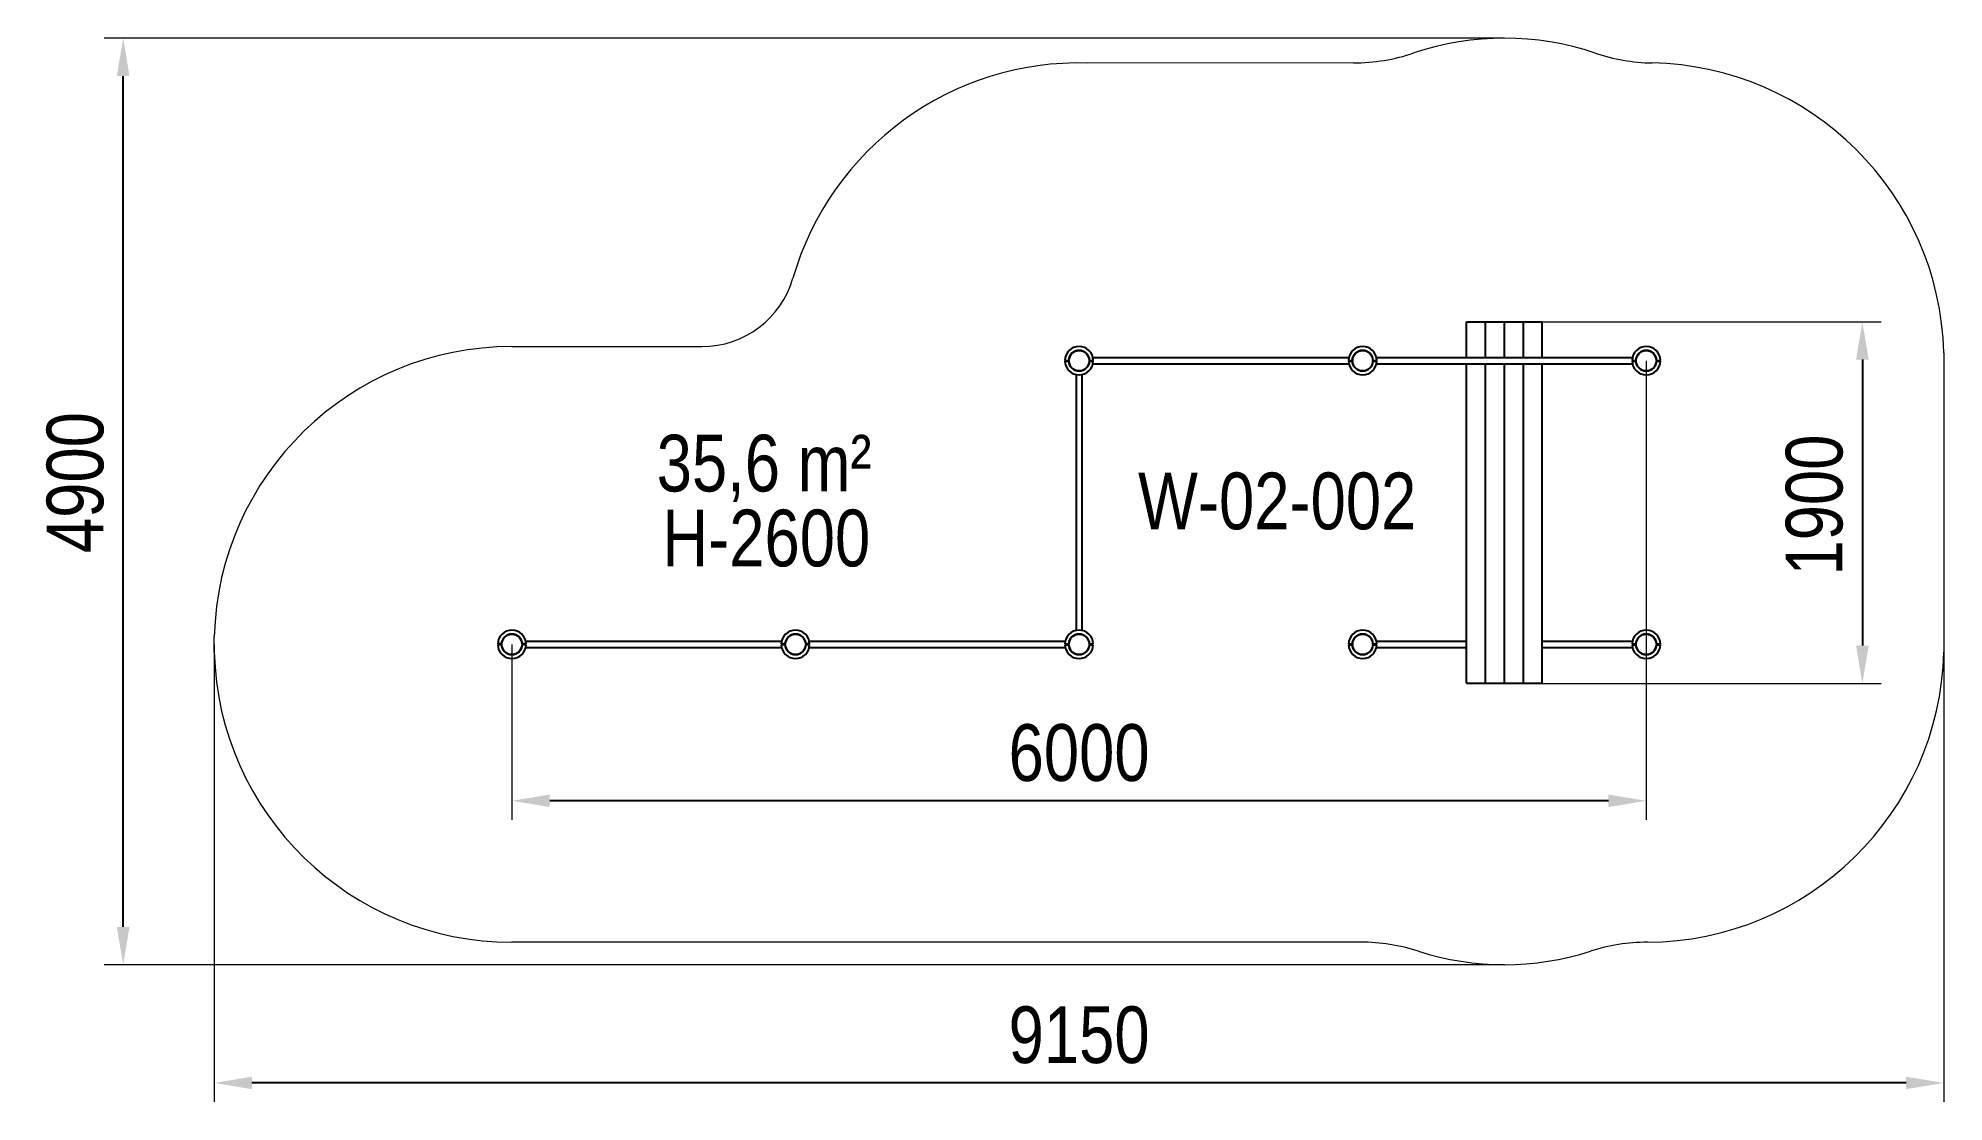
# Model space of a CAD drawing. Header units: millimetres. Extents: x -5683 to 4397, y -2731 to 2894.
import ezdxf

# ---------------------------------------------------------------- set-up
doc = ezdxf.new("R2010")
doc.units = ezdxf.units.MM
for name, color, linetype in [('DIKOM_АРТИКУЛ', 7, 'Continuous'), ('DIKOM_ЗОНА', 80, 'Continuous'), ('DIKOM_ОБЪЕКТ', 7, 'Continuous'), ('DIKOM_РАЗМЕР_ЗОНА', 7, 'Continuous'), ('DIKOM_РАЗМЕР_ОБЪЕКТА', 7, 'Continuous')]:
    doc.layers.add(name, color=color, linetype=linetype)
doc.styles.add('style1', font='arial.ttf', dxfattribs={"width": 0.8})
doc.dimstyles.new('1-50', dxfattribs={"dimtxt": 300, "dimasz": 200, "dimexe": 100, "dimexo": 0, "dimgap": 100, "dimtad": 1, "dimdec": 0, "dimtxsty": 'style1', "dimcen": 0, "dimclrd": 7, "dimclre": 7, "dimadec": 1, "dimazin": 2, "dimtfac": 1, "dimtdec": 0, "dimtmove": 0, "dimatfit": 3, "dimfxl": 0, "dimlwd": 25, "dimlwe": 18, "dimarcsym": 0})

# ---------------------------------------------------------------- blocks, each defined once
blk = doc.blocks.new('*D0')
at = {"layer": 'Defpoints', "color": 0, "transparency": 16777216}
for p in [(2823, 1188), (-3177, -312), (-3177, -1139)]:
    blk.add_point(p, dxfattribs=at)
at = {"layer": 'DIKOM_РАЗМЕР_ОБЪЕКТА', "color": 7, "lineweight": 18, "transparency": 16777216}
for p, q in [((2823, 1188), (2823, -1239)), ((-3177, -312), (-3177, -1239))]:
    blk.add_line(p, q, dxfattribs=at)
at = {"layer": 'DIKOM_РАЗМЕР_ОБЪЕКТА', "color": 7, "lineweight": 25, "transparency": 16777216}
blk.add_line((2623, -1139), (-2977, -1139), dxfattribs=at)
at = {"layer": 'DIKOM_РАЗМЕР_ОБЪЕКТА', "color": 7, "transparency": 16777216}
for points in [[(-2977, -1106), (-2977, -1172), (-3177, -1139)], [(2623, -1106), (2623, -1172), (2823, -1139)]]:
    blk.add_solid(points, dxfattribs=at)
at = {"layer": 'DIKOM_РАЗМЕР_ОБЪЕКТА', "color": 0, "transparency": 16777216, "insert": (-177, -886), "char_height": 300, "attachment_point": 5, "style": 'style1'}
blk.add_mtext('6000', dxfattribs=at)
blk = doc.blocks.new('*D1')
at = {"layer": 'Defpoints', "color": 0, "transparency": 16777216}
for p in [(2273, 1394), (2273, -518), (3966, -518)]:
    blk.add_point(p, dxfattribs=at)
at = {"layer": 'DIKOM_РАЗМЕР_ОБЪЕКТА', "color": 7, "lineweight": 18, "transparency": 16777216}
for p, q in [((2273, 1394), (4066, 1394)), ((2273, -518), (4066, -518))]:
    blk.add_line(p, q, dxfattribs=at)
at = {"layer": 'DIKOM_РАЗМЕР_ОБЪЕКТА', "color": 7, "lineweight": 25, "transparency": 16777216}
blk.add_line((3966, 1194), (3966, -318), dxfattribs=at)
at = {"layer": 'DIKOM_РАЗМЕР_ОБЪЕКТА', "color": 7, "transparency": 16777216}
for points in [[(3933, 1194), (4000, 1194), (3966, 1394)], [(3933, -318), (4000, -318), (3966, -518)]]:
    blk.add_solid(points, dxfattribs=at)
at = {"layer": 'DIKOM_РАЗМЕР_ОБЪЕКТА', "color": 0, "transparency": 16777216, "insert": (3713, 425), "char_height": 300, "attachment_point": 5, "rotation": 90, "style": 'style1'}
blk.add_mtext('1900', dxfattribs=at)
blk = doc.blocks.new('*D2')
at = {"layer": 'Defpoints', "color": 0, "transparency": 16777216}
for p in [(-5233, 2894), (2073, 2894), (2073, -2006)]:
    blk.add_point(p, dxfattribs=at)
at = {"layer": 'DIKOM_РАЗМЕР_ЗОНА', "color": 7, "lineweight": 18, "transparency": 16777216}
for p, q in [((2073, 2894), (-5333, 2894)), ((2073, -2006), (-5333, -2006))]:
    blk.add_line(p, q, dxfattribs=at)
at = {"layer": 'DIKOM_РАЗМЕР_ЗОНА', "color": 7, "lineweight": 25, "transparency": 16777216}
blk.add_line((-5233, -1806), (-5233, 2694), dxfattribs=at)
at = {"layer": 'DIKOM_РАЗМЕР_ЗОНА', "color": 7, "transparency": 16777216}
for points in [[(-5267, 2694), (-5200, 2694), (-5233, 2894)], [(-5267, -1806), (-5200, -1806), (-5233, -2006)]]:
    blk.add_solid(points, dxfattribs=at)
at = {"layer": 'DIKOM_РАЗМЕР_ЗОНА', "color": 0, "transparency": 16777216, "insert": (-5486, 544), "char_height": 300, "attachment_point": 5, "rotation": 90, "style": 'style1'}
blk.add_mtext('4900', dxfattribs=at)
blk = doc.blocks.new('*D3')
at = {"layer": 'Defpoints', "color": 0, "transparency": 16777216}
for p in [(-4752, -312), (4397, -354), (-4752, -2631)]:
    blk.add_point(p, dxfattribs=at)
at = {"layer": 'DIKOM_РАЗМЕР_ЗОНА', "color": 7, "lineweight": 18, "transparency": 16777216}
for p, q in [((-4752, -312), (-4752, -2731)), ((4397, -354), (4397, -2731))]:
    blk.add_line(p, q, dxfattribs=at)
at = {"layer": 'DIKOM_РАЗМЕР_ЗОНА', "color": 7, "lineweight": 25, "transparency": 16777216}
blk.add_line((4197, -2631), (-4552, -2631), dxfattribs=at)
at = {"layer": 'DIKOM_РАЗМЕР_ЗОНА', "color": 7, "transparency": 16777216}
for points in [[(-4552, -2598), (-4552, -2664), (-4752, -2631)], [(4197, -2598), (4197, -2664), (4397, -2631)]]:
    blk.add_solid(points, dxfattribs=at)
at = {"layer": 'DIKOM_РАЗМЕР_ЗОНА', "color": 0, "transparency": 16777216, "insert": (-177, -2378), "char_height": 300, "attachment_point": 5, "style": 'style1'}
blk.add_mtext('9150', dxfattribs=at)

msp = doc.modelspace()

# ---------------------------------------------------------------- linework, layer by layer
at = {"layer": 'DIKOM_ЗОНА', "color": 3, "lineweight": 15}
for p, q in [((1274.5, 2763.3), (-225.6, 2762.6)), ((-3177.1, 1263.4), (-2170.8, 1263.4)), ((4397.4, 1230.4), (4397.4, -353.6)), ((-4751.5, -353.6), (-4751.5, -269.6)), ((1312.7, -1886.6), (-3177.1, -1886.6))]:
    msp.add_line(p, q, dxfattribs=at)
for centre, radius, start, end in [((2072.9, 1394.4), 1500, 71.33485, 108.63612), ((-177.1, 1188.4), 1575, 88.28671, 163.9123), ((1274, 3763.3), 1000, 270.02537, 288.63612), ((2873, 3762.9), 1000, 251.33485, 268.88534), ((2822.9, 1188.4), 1575, 1.52807, 88.88534), ((-2170.8, 1763.4), 500, 270, 343.9123), ((-3177.1, -311.6), 1575, 90.00005, 178.47193), ((-3177.1, -311.6), 1575, 181.52807, 270), ((2822.9, -311.6), 1575, 270.22955, 358.47193), ((1312.7, -2886.6), 1000, 72.20769, 90), ((2833.2, -2886.6), 1000, 90.22955, 107.79387), ((2072.9, -517.6), 1488, 252.20769, 287.79387)]:
    msp.add_arc(centre, radius, start, end, dxfattribs=at)
at = {"layer": 'DIKOM_ОБЪЕКТ'}
for p, q in [((1872.9, 1204.4), (1872.9, 1394.4)), ((1872.9, 1394.4), (2272.9, 1394.4)), ((1972.9, 1204.4), (1972.9, 1394.4)), ((2072.9, 1204.4), (2072.9, 1394.4)), ((2172.9, 1204.4), (2172.9, 1394.4)), ((2272.9, 1204.4), (2272.9, 1394.4)), ((-252.1, 1190.4), (-231.5, 1190.4)), ((-252.1, 1186.4), (-231.5, 1186.4)), ((-193.1, 1115.1), (-193.1, -238.3)), ((-161.1, -238.3), (-161.1, 1115.1)), ((-122.6, 1190.4), (-102.1, 1190.4)), ((-122.6, 1186.4), (-102.1, 1186.4)), ((1249.6, 1204.4), (-103.8, 1204.4)), ((-103.8, 1172.4), (1249.6, 1172.4)), ((1247.9, 1190.4), (1268.5, 1190.4)), ((1247.9, 1186.4), (1268.5, 1186.4)), ((1377.4, 1190.4), (1397.9, 1190.4)), ((1377.4, 1186.4), (1397.9, 1186.4)), ((2272.9, 1204.4), (1396.2, 1204.4)), ((1396.2, 1172.4), (2272.9, 1172.4)), ((1872.9, -517.6), (1872.9, 1172.4)), ((1972.9, -517.6), (1972.9, 1172.4)), ((2072.9, -517.6), (2072.9, 1172.4)), ((2172.9, -517.6), (2172.9, 1172.4)), ((2749.6, 1204.4), (2272.9, 1204.4)), ((2272.9, 1172.4), (2749.6, 1172.4)), ((2272.9, -517.6), (2272.9, 1172.4)), ((2747.9, 1190.4), (2768.5, 1190.4)), ((2747.9, 1186.4), (2768.5, 1186.4)), ((2877.4, 1190.4), (2897.9, 1190.4)), ((2877.4, 1186.4), (2897.9, 1186.4)), ((-1750.4, -295.6), (-3103.8, -295.6)), ((-250.4, -295.6), (-1603.8, -295.6)), ((1872.9, -295.6), (1396.2, -295.6)), ((2749.6, -295.6), (2272.9, -295.6)), ((-3231.5, -309.6), (-3252.1, -309.6)), ((-3231.5, -313.6), (-3252.1, -313.6)), ((-3102.1, -309.6), (-3122.6, -309.6)), ((-3102.1, -313.6), (-3122.6, -313.6)), ((-3122.1, -309.6), (-3122.1, -313.6)), ((-3103.8, -327.6), (-1750.4, -327.6)), ((-1731.5, -309.6), (-1752.1, -309.6)), ((-1731.5, -313.6), (-1752.1, -313.6)), ((-1732.1, -313.6), (-1732.1, -309.6)), ((-1602.1, -309.6), (-1622.6, -309.6)), ((-1602.1, -313.6), (-1622.6, -313.6)), ((-1622.1, -309.6), (-1622.1, -313.6)), ((-1603.8, -327.6), (-250.4, -327.6)), ((-252.1, -309.6), (-231.5, -309.6)), ((-252.1, -313.6), (-231.5, -313.6)), ((-232.1, -313.6), (-232.1, -309.6)), ((-122.6, -309.6), (-102.1, -309.6)), ((-122.6, -313.6), (-102.1, -313.6)), ((1247.9, -309.6), (1268.5, -309.6)), ((1247.9, -313.6), (1268.5, -313.6)), ((1377.4, -309.6), (1397.9, -309.6)), ((1377.4, -313.6), (1397.9, -313.6)), ((1396.2, -327.6), (1872.9, -327.6)), ((2272.9, -327.6), (2749.6, -327.6)), ((2747.9, -309.6), (2768.5, -309.6)), ((2747.9, -313.6), (2768.5, -313.6)), ((2877.4, -309.6), (2897.9, -309.6)), ((2877.4, -313.6), (2897.9, -313.6)), ((1872.9, -517.6), (2272.9, -517.6))]:
    msp.add_line(p, q, dxfattribs=at)
for centre in [(-177.1, 1188.4), (1322.9, 1188.4), (2822.9, 1188.4), (-3177.1, -311.6), (-1677.1, -311.6), (-177.1, -311.6), (1322.9, -311.6), (2822.9, -311.6)]:
    msp.add_circle(centre, 54, dxfattribs=at)
for centre, radius, start, end in [((-177.1, 1188.4), 75, 1.52807, 178.47193), ((-177.1, 1188.4), 54.5, 2.10307, 177.89693), ((1322.9, 1188.4), 75, 1.52807, 178.47193), ((1322.9, 1188.4), 54.5, 2.10307, 177.89693), ((2822.9, 1188.4), 75, 1.52807, 178.47193), ((2822.9, 1188.4), 54.5, 2.10307, 177.89693), ((-177.1, 1188.4), 75, 181.52807, 358.47193), ((-177.1, 1188.4), 54.5, 182.10307, 357.89693), ((1322.9, 1188.4), 75, 181.52807, 358.47193), ((1322.9, 1188.4), 54.5, 182.10307, 357.89693), ((2822.9, 1188.4), 75, 181.52807, 358.47193), ((2822.9, 1188.4), 54.5, 182.10307, 357.89693), ((-3177.1, -311.6), 75, 1.52807, 178.47193), ((-3177.1, -311.6), 54.5, 2.10307, 177.89693), ((-1677.1, -311.6), 75, 1.52807, 178.47193), ((-1677.1, -311.6), 54.5, 2.10307, 177.89693), ((-177.1, -311.6), 75, 1.52807, 178.47193), ((-177.1, -311.6), 54.5, 2.10307, 177.89693), ((1322.9, -311.6), 75, 1.52807, 178.47193), ((1322.9, -311.6), 54.5, 2.10307, 177.89693), ((2822.9, -311.6), 75, 1.52807, 178.47193), ((2822.9, -311.6), 54.5, 2.10307, 177.89693), ((-3177.1, -311.6), 75, 181.52807, 358.47193), ((-3177.1, -311.6), 54.5, 182.10307, 357.89693), ((-1677.1, -311.6), 75, 181.52807, 358.47193), ((-1677.1, -311.6), 54.5, 182.10307, 357.89693), ((-177.1, -311.6), 75, 181.52807, 358.47193), ((-177.1, -311.6), 54.5, 182.10307, 357.89693), ((1322.9, -311.6), 75, 181.52807, 358.47193), ((1322.9, -311.6), 54.5, 182.10307, 357.89693), ((2822.9, -311.6), 75, 181.52807, 358.47193), ((2822.9, -311.6), 54.5, 182.10307, 357.89693)]:
    msp.add_arc(centre, radius, start, end, dxfattribs=at)

# ---------------------------------------------------------------- texts
at = {"layer": 'DIKOM_АРТИКУЛ', "color": 7, "linetype": 'Continuous', "lineweight": 15, "insert": (135, 596.8), "char_height": 300, "attachment_point": 1, "style": 'style1'}
msp.add_mtext_dynamic_manual_height_columns('W-02-002', width=2314.7, gutter_width=20, heights=[0], dxfattribs=at)
at = {"layer": 'DIKOM_РАЗМЕР_ОБЪЕКТА', "insert": (-2411.3, 796.9), "char_height": 300, "width": 2314.7, "attachment_point": 1, "style": 'style1'}
msp.add_mtext('35,6 m²', dxfattribs=at)
at = {"layer": 'DIKOM_РАЗМЕР_ОБЪЕКТА', "insert": (-2381.2, 400.9), "char_height": 300, "attachment_point": 1, "style": 'style1'}
msp.add_mtext_dynamic_manual_height_columns('H-2600', width=2314.7, gutter_width=20, heights=[0], dxfattribs=at)

# ---------------------------------------------------------------- dimensions: what is measured, and where the dimension line sits
at = {"layer": 'DIKOM_РАЗМЕР_ЗОНА'}
dim = msp.add_linear_dim(base=(-5233.2, 2894.4), p1=(2072.9, -2005.6), p2=(2072.9, 2894.4), angle=270, dimstyle='1-50', dxfattribs=at)
dim.commit()
dim.dimension.update_dxf_attribs({"geometry": '*D2', "text_midpoint": (-5233.2, 543.9), "dimtype": 160})
dim = msp.add_linear_dim(base=(-4751.5, -2631.1), p1=(4397.4, -353.6), p2=(-4751.5, -311.6), angle=180, text='9150', dimstyle='1-50', dxfattribs=at)
dim.commit()
dim.dimension.update_dxf_attribs({"geometry": '*D3', "text_midpoint": (-177.1, -2631.1), "dimtype": 160})
at = {"layer": 'DIKOM_РАЗМЕР_ОБЪЕКТА'}
dim = msp.add_linear_dim(base=(3966.3, -517.6), p1=(2272.9, 1394.4), p2=(2272.9, -517.6), angle=270, text='1900', dimstyle='1-50', dxfattribs=at)
dim.commit()
dim.dimension.update_dxf_attribs({"geometry": '*D1', "text_midpoint": (3966.3, 425.4), "dimtype": 160})
dim = msp.add_linear_dim(base=(-3177.1, -1139.1), p1=(2822.9, 1188.4), p2=(-3177.1, -311.6), angle=180, dimstyle='1-50', dxfattribs=at)
dim.commit()
dim.dimension.update_dxf_attribs({"geometry": '*D0', "text_midpoint": (-177.1, -1139.1), "dimtype": 160})

doc.saveas('drawing.dxf')
